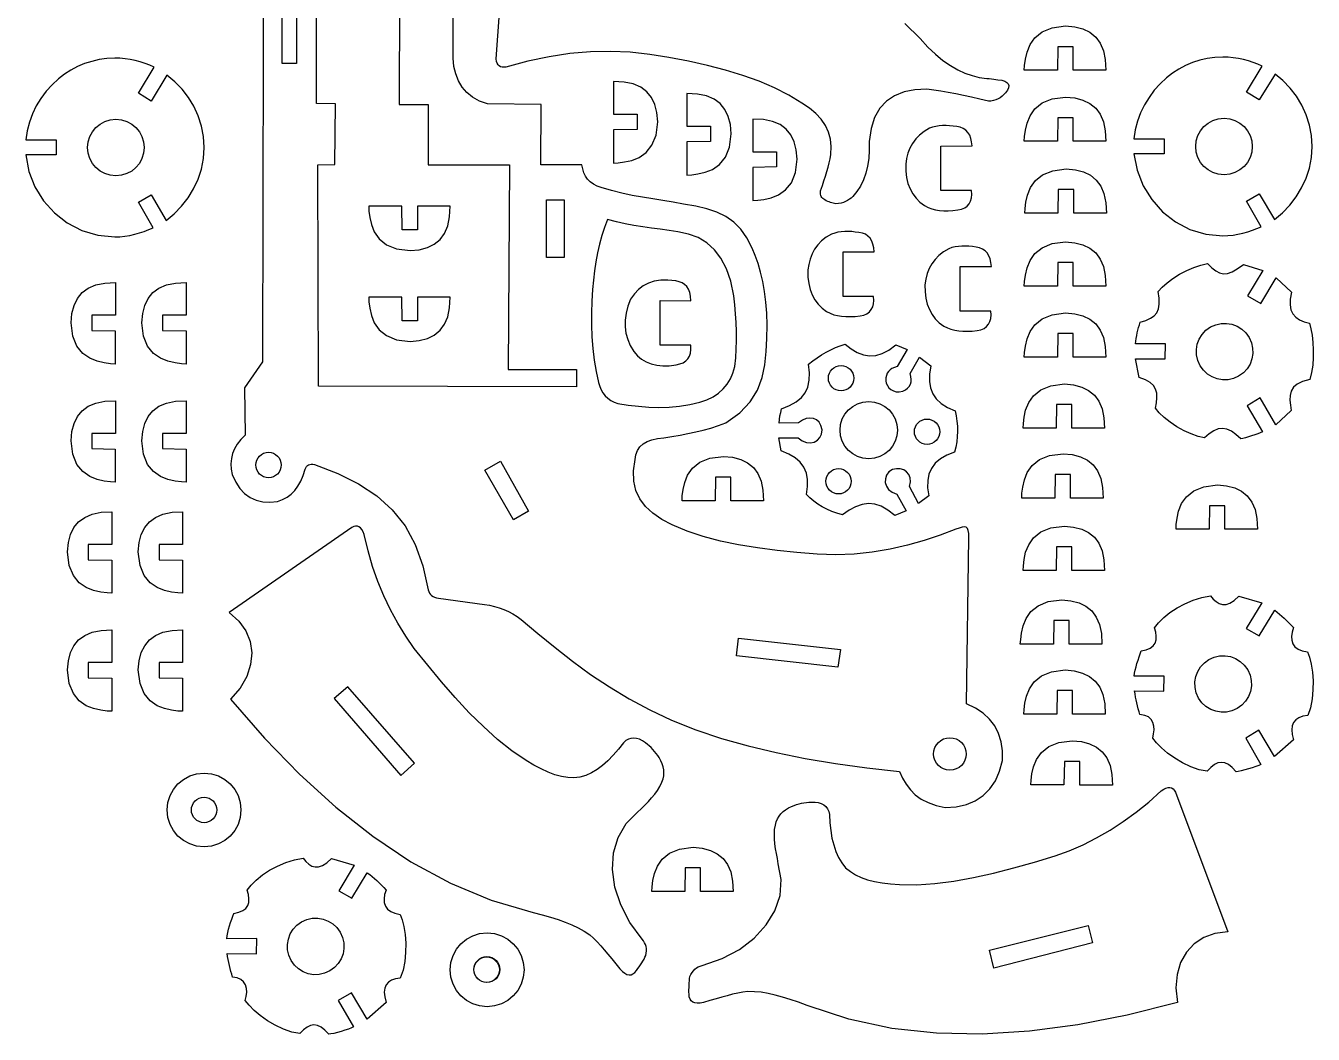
# Model space of a CAD drawing. Extents: x -12 to 150, y -111 to 113.
# Drawn here: x -12.1 to 149.8, y -110.8 to 16 of the extents above; entities that cross this region are included whole.
import ezdxf

# ---------------------------------------------------------------- set-up
doc = ezdxf.new("R2010")
doc.units = 0
doc.header["$MEASUREMENT"] = 0
doc.layers.add('CAMADA_1', color=7, linetype='CONTINUOUS')

msp = doc.modelspace()

# ---------------------------------------------------------------- linework, layer by layer
at = {"layer": 'CAMADA_1', "color": 250}
for points in [[(17.85, 52.97), (17.66, -26.22), (15.4, -29.49), (15.5, -35.44), (14.94, -36.02), (14.5, -36.6), (14.15, -37.18), (13.91, -37.78), (13.77, -38.4), (13.71, -39.05), (13.75, -39.72), (13.88, -40.42), (14.31, -41.36), (14.82, -42.15), (15.43, -42.8), (16.11, -43.3), (16.87, -43.65), (17.71, -43.85), (18.61, -43.9), (19.58, -43.79), (20.2, -43.56), (20.76, -43.26), (21.27, -42.87), (21.73, -42.41), (22.14, -41.86), (22.5, -41.24), (22.8, -40.54), (23.06, -39.75), (23.12, -39.56), (23.21, -39.41), (23.32, -39.29), (23.45, -39.2), (23.61, -39.14), (23.79, -39.11), (23.99, -39.11), (24.22, -39.14), (27.16, -40.27), (29.77, -41.58), (32.04, -43.1), (33.98, -44.85), (35.6, -46.88), (36.88, -49.22), (37.86, -51.89), (38.51, -54.92), (38.58, -55.14), (38.68, -55.34), (38.8, -55.5), (38.95, -55.65), (39.13, -55.76), (39.33, -55.85), (39.55, -55.92), (39.8, -55.96), (45.6, -56.75), (46.23, -56.86), (46.85, -57), (47.45, -57.18), (48.04, -57.39), (48.61, -57.64), (49.16, -57.93), (49.7, -58.26), (50.21, -58.64), (52.32, -60.43), (54.47, -62.19), (56.67, -63.9), (58.95, -65.56), (61.31, -67.14), (63.78, -68.64), (66.38, -70.03), (69.11, -71.31), (72.17, -72.53), (75.39, -73.61), (78.76, -74.56), (82.28, -75.4), (85.95, -76.12), (89.75, -76.75), (93.7, -77.29), (97.79, -77.75), (98.18, -78.59), (98.63, -79.36), (99.16, -80.07), (99.78, -80.7), (100.52, -81.24), (101.38, -81.69), (102.39, -82.04), (103.55, -82.29), (104.94, -82.2), (106.2, -81.92), (107.33, -81.44), (108.32, -80.78), (109.16, -79.94), (109.85, -78.93), (110.38, -77.74), (110.75, -76.4), (110.75, -75.16), (110.58, -74.02), (110.25, -72.98), (109.77, -72.04), (109.12, -71.19), (108.32, -70.44), (107.35, -69.8), (106.23, -69.25), (106.53, -48.38), (106.51, -47.84), (106.44, -47.45), (106.33, -47.19), (106.17, -47.04), (105.94, -47), (105.66, -47.04), (105.3, -47.14), (104.87, -47.29), (102.92, -48.02), (100.89, -48.69), (98.78, -49.29), (96.6, -49.79), (94.37, -50.18), (92.09, -50.43), (89.78, -50.52), (87.45, -50.43), (84.9, -50.21), (82.39, -49.95), (79.94, -49.64), (77.56, -49.26), (75.28, -48.79), (73.11, -48.22), (71.08, -47.54), (69.2, -46.74), (67.9, -46.05), (66.78, -45.28), (65.86, -44.43), (65.15, -43.47), (64.64, -42.42), (64.37, -41.25), (64.33, -39.96), (64.53, -38.54), (64.64, -37.93), (64.85, -37.39), (65.15, -36.94), (65.56, -36.57), (66.06, -36.27), (66.65, -36.04), (67.35, -35.89), (68.14, -35.81), (69.17, -35.64), (70.19, -35.46), (71.18, -35.27), (72.16, -35.06), (73.12, -34.82), (74.08, -34.56), (75.02, -34.25), (75.95, -33.91), (77.71, -32.65), (79.01, -31.27), (79.93, -29.78), (80.52, -28.22), (80.87, -26.6), (81.04, -24.95), (81.12, -23.28), (81.16, -21.62), (81.09, -20.13), (80.97, -18.71), (80.81, -17.38), (80.59, -16.13), (80.33, -14.96), (80.02, -13.87), (79.66, -12.86), (79.25, -11.94), (78.59, -10.64), (77.83, -9.56), (76.95, -8.68), (75.96, -7.97), (74.84, -7.4), (73.58, -6.97), (72.17, -6.63), (70.62, -6.38), (69.33, -6.14), (68.04, -5.92), (66.75, -5.72), (65.45, -5.52), (64.16, -5.29), (62.87, -5.02), (61.58, -4.7), (60.29, -4.32), (59.76, -4.13), (59.3, -3.88), (58.9, -3.59), (58.57, -3.26), (58.3, -2.87), (58.1, -2.44), (57.95, -1.97), (57.86, -1.45), (52.69, -1.45), (52.72, 6.15), (45.98, 6.21), (44.98, 6.58), (44.11, 7.07), (43.39, 7.65), (42.79, 8.34), (42.32, 9.12), (41.98, 9.99), (41.76, 10.94), (41.65, 11.98), (41.67, 29.06)], [(34.93, 32.96), (34.85, 6.15), (38.5, 6.16), (38.51, -1.46), (48.75, -1.43), (48.57, -27.18), (57.17, -27.19), (57.17, -29.36), (24.71, -29.3), (24.65, -1.46), (26.76, -1.42), (26.84, 6.22), (24.47, 6.26), (24.39, 52.97)], [(98.45, 16.32), (100.39, 14.45), (101.36, 13.37), (102.32, 12.46), (103.26, 11.68), (104.19, 11.04), (105.11, 10.52), (106.02, 10.1), (106.92, 9.78), (107.8, 9.55), (108.13, 9.5), (108.45, 9.46), (108.76, 9.43), (109.07, 9.39), (109.37, 9.36), (109.65, 9.33), (109.93, 9.3), (110.18, 9.26), (110.66, 9.19), (111.03, 9.07), (111.3, 8.92), (111.47, 8.74), (111.54, 8.52), (111.51, 8.25), (111.38, 7.96), (111.14, 7.62), (110.93, 7.38), (110.7, 7.17), (110.45, 6.99), (110.19, 6.84), (109.91, 6.72), (109.61, 6.63), (109.3, 6.57), (108.97, 6.54), (107.91, 6.8), (106.87, 7.05), (105.86, 7.28), (104.88, 7.48), (103.93, 7.66), (103, 7.82), (102.11, 7.95), (101.24, 8.06), (99.72, 7.98), (98.36, 7.72), (97.17, 7.25), (96.15, 6.56), (95.32, 5.66), (94.67, 4.51), (94.23, 3.13), (93.98, 1.49), (93.99, 0.39), (93.92, -0.64), (93.78, -1.61), (93.57, -2.51), (93.27, -3.35), (92.9, -4.12), (92.44, -4.82), (91.91, -5.44), (91.71, -5.63), (91.5, -5.79), (91.27, -5.95), (91.02, -6.08), (90.75, -6.19), (90.45, -6.27), (90.13, -6.32), (89.78, -6.35), (89.61, -6.32), (89.44, -6.28), (89.27, -6.24), (89.1, -6.19), (88.93, -6.12), (88.76, -6.05), (88.58, -5.97), (88.41, -5.87), (88.27, -5.78), (88.14, -5.68), (88.04, -5.56), (87.95, -5.43), (87.89, -5.29), (87.86, -5.13), (87.85, -4.94), (87.87, -4.74), (88.09, -4.07), (88.29, -3.45), (88.49, -2.86), (88.67, -2.29), (88.83, -1.75), (88.96, -1.21), (89.07, -0.68), (89.14, -0.14), (89.21, 0.85), (89.12, 1.79), (88.88, 2.68), (88.49, 3.51), (87.95, 4.29), (87.28, 5.01), (86.47, 5.68), (85.53, 6.3), (83.89, 7.32), (82.09, 8.24), (80.15, 9.07), (78.09, 9.8), (75.91, 10.46), (73.63, 11.05), (71.24, 11.58), (68.78, 12.06), (66.38, 12.45), (63.94, 12.71), (61.46, 12.81), (58.93, 12.75), (56.35, 12.54), (53.72, 12.15), (51.03, 11.58), (48.28, 10.84), (48.28, 10.84), (48.28, 10.84), (48.03, 10.82), (47.8, 10.83), (47.61, 10.89), (47.44, 10.99), (47.3, 11.14), (47.19, 11.33), (47.11, 11.57), (47.07, 11.87), (48.32, 29.28)]]:
    msp.add_lwpolyline(points, dxfattribs=at)
for points in [[(20.17, 26.91), (21.97, 26.91), (21.97, 11.28), (20.17, 11.28), (20.17, 26.91), (20.17, 26.91)], [(117.65, 10.45), (113.49, 10.45), (113.53, 11.05), (113.63, 11.84), (113.83, 12.74), (114.21, 13.67), (114.82, 14.54), (115.73, 15.28), (117, 15.8), (118.69, 16.02), (119.85, 15.9), (120.87, 15.64), (121.75, 15.22), (122.47, 14.63), (123.04, 13.86), (123.44, 12.91), (123.68, 11.78), (123.74, 10.45), (119.63, 10.45), (119.63, 13.41), (117.7, 13.41), (117.65, 10.45), (117.65, 10.45)], [(-7.97, 9.37), (-8.79, 8.62), (-9.53, 7.8), (-10.19, 6.91), (-10.77, 5.96), (-11.25, 4.96), (-11.64, 3.91), (-11.92, 2.81), (-12.1, 1.69), (-8.29, 1.69), (-8.29, -0.19), (-12.1, -0.19), (-11.7, -2.27), (-10.94, -4.21), (-9.86, -5.96), (-8.49, -7.49), (-6.87, -8.75), (-5.04, -9.7), (-3.04, -10.3), (-0.9, -10.51), (-0.26, -10.49), (0.37, -10.42), (1, -10.32), (1.61, -10.19), (2.22, -10.02), (2.81, -9.82), (3.38, -9.6), (3.94, -9.36), (2.08, -6.16), (3.67, -5.24), (5.57, -8.44), (6.58, -7.61), (7.5, -6.67), (8.31, -5.62), (9.01, -4.49), (9.57, -3.27), (9.99, -1.99), (10.25, -0.65), (10.34, 0.73), (10.25, 2.1), (10, 3.43), (9.59, 4.7), (9.04, 5.91), (8.36, 7.04), (7.56, 8.07), (6.66, 9.01), (5.66, 9.84), (3.67, 6.58), (2.07, 7.56), (4.05, 10.82), (3.49, 11.07), (2.91, 11.29), (2.3, 11.49), (1.68, 11.66), (1.04, 11.79), (0.4, 11.89), (-0.25, 11.95), (-0.9, 11.97), (-1.89, 11.93), (-2.86, 11.79), (-3.8, 11.57), (-4.71, 11.28), (-5.59, 10.9), (-6.43, 10.46), (-7.22, 9.95), (-7.97, 9.37), (-7.97, 9.37)], [(131.39, 9.5), (130.58, 8.75), (129.84, 7.93), (129.18, 7.04), (128.6, 6.09), (128.12, 5.09), (127.73, 4.04), (127.44, 2.95), (127.27, 1.82), (131.08, 1.82), (131.08, -0.06), (127.27, -0.06), (127.67, -2.14), (128.43, -4.08), (129.51, -5.83), (130.88, -7.36), (132.5, -8.62), (134.33, -9.57), (136.33, -10.17), (138.47, -10.38), (139.1, -10.35), (139.74, -10.29), (140.36, -10.19), (140.98, -10.05), (141.59, -9.89), (142.18, -9.69), (142.75, -9.47), (143.3, -9.23), (141.45, -6.03), (143.03, -5.11), (144.94, -8.31), (145.95, -7.48), (146.87, -6.54), (147.68, -5.49), (148.37, -4.36), (148.94, -3.14), (149.36, -1.86), (149.62, -0.52), (149.71, 0.86), (149.62, 2.24), (149.37, 3.56), (148.96, 4.84), (148.41, 6.04), (147.73, 7.17), (146.93, 8.21), (146.02, 9.14), (145.03, 9.97), (143.04, 6.72), (141.44, 7.7), (143.42, 10.95), (142.86, 11.2), (142.27, 11.42), (141.67, 11.62), (141.04, 11.79), (140.41, 11.92), (139.76, 12.02), (139.12, 12.08), (138.47, 12.1), (137.47, 12.06), (136.51, 11.92), (135.56, 11.71), (134.65, 11.41), (133.78, 11.04), (132.94, 10.59), (132.14, 10.08), (131.39, 9.5), (131.39, 9.5)], [(61.83, 2.94), (61.83, -1.22), (62.42, -1.18), (63.21, -1.09), (64.12, -0.89), (65.05, -0.51), (65.92, 0.1), (66.66, 1.01), (67.18, 2.28), (67.39, 3.98), (67.28, 5.14), (67.02, 6.16), (66.59, 7.03), (66, 7.75), (65.24, 8.32), (64.29, 8.72), (63.16, 8.96), (61.83, 9.02), (61.83, 4.91), (64.79, 4.91), (64.79, 2.99), (61.83, 2.94), (61.83, 2.94)], [(71.06, 1.43), (71.06, -2.73), (71.66, -2.69), (72.45, -2.6), (73.35, -2.39), (74.28, -2.02), (75.16, -1.4), (75.9, -0.49), (76.41, 0.78), (76.63, 2.47), (76.52, 3.63), (76.25, 4.65), (75.83, 5.52), (75.24, 6.25), (74.48, 6.81), (73.53, 7.22), (72.39, 7.45), (71.06, 7.52), (71.06, 3.41), (74.03, 3.41), (74.03, 1.48), (71.06, 1.43), (71.06, 1.43)], [(117.65, 1.51), (113.49, 1.51), (113.53, 2.1), (113.63, 2.9), (113.83, 3.8), (114.21, 4.73), (114.82, 5.6), (115.73, 6.34), (117, 6.86), (118.69, 7.07), (119.85, 6.96), (120.87, 6.7), (121.75, 6.27), (122.47, 5.68), (123.04, 4.92), (123.44, 3.97), (123.68, 2.84), (123.74, 1.51), (119.63, 1.51), (119.63, 4.47), (117.7, 4.47), (117.65, 1.51), (117.65, 1.51)], [(-0.76, 4.28), (-0.04, 4.21), (0.63, 4), (1.23, 3.67), (1.76, 3.24), (2.19, 2.71), (2.52, 2.1), (2.73, 1.43), (2.8, 0.72), (2.73, 0), (2.52, -0.67), (2.19, -1.27), (1.76, -1.8), (1.23, -2.23), (0.63, -2.56), (-0.04, -2.77), (-0.76, -2.84), (-1.48, -2.77), (-2.15, -2.56), (-2.75, -2.23), (-3.28, -1.8), (-3.71, -1.27), (-4.04, -0.67), (-4.25, 0), (-4.32, 0.72), (-4.25, 1.43), (-4.04, 2.1), (-3.71, 2.71), (-3.28, 3.24), (-2.75, 3.67), (-2.15, 4), (-1.48, 4.21), (-0.76, 4.28), (-0.76, 4.28)], [(79.36, -1.78), (79.36, -5.94), (79.96, -5.89), (80.75, -5.8), (81.65, -5.6), (82.58, -5.22), (83.45, -4.61), (84.19, -3.7), (84.71, -2.43), (84.92, -0.73), (84.81, 0.42), (84.55, 1.44), (84.13, 2.32), (83.53, 3.04), (82.77, 3.61), (81.82, 4.01), (80.69, 4.25), (79.36, 4.31), (79.36, 0.2), (82.32, 0.2), (82.32, -1.72), (79.36, -1.78), (79.36, -1.78)], [(106.84, -4.7), (103, -4.7), (103, 0.91), (106.92, 0.92), (106.87, 1.43), (106.77, 1.88), (106.62, 2.28), (106.4, 2.63), (106.14, 2.91), (105.81, 3.13), (105.44, 3.28), (105.01, 3.37), (104.55, 3.42), (104.09, 3.47), (103.65, 3.49), (103.22, 3.49), (102.79, 3.45), (102.37, 3.39), (101.96, 3.29), (101.56, 3.15), (100.89, 2.75), (100.31, 2.3), (99.83, 1.8), (99.43, 1.25), (99.11, 0.66), (98.86, 0.02), (98.69, -0.65), (98.57, -1.36), (98.59, -2.25), (98.69, -3.06), (98.86, -3.81), (99.12, -4.49), (99.46, -5.11), (99.87, -5.66), (100.37, -6.14), (100.95, -6.57), (101.38, -6.8), (101.84, -6.98), (102.31, -7.1), (102.82, -7.18), (103.35, -7.22), (103.92, -7.22), (104.52, -7.19), (105.15, -7.13), (105.61, -7.03), (106, -6.87), (106.31, -6.64), (106.56, -6.35), (106.73, -6.01), (106.84, -5.62), (106.88, -5.18), (106.84, -4.7), (106.84, -4.7)], [(138.61, 4.41), (139.32, 4.34), (139.99, 4.13), (140.6, 3.8), (141.13, 3.37), (141.56, 2.84), (141.89, 2.23), (142.1, 1.57), (142.17, 0.85), (142.1, 0.13), (141.89, -0.54), (141.56, -1.14), (141.13, -1.67), (140.6, -2.1), (139.99, -2.43), (139.32, -2.64), (138.61, -2.71), (137.89, -2.64), (137.22, -2.43), (136.62, -2.1), (136.09, -1.67), (135.65, -1.14), (135.33, -0.54), (135.12, 0.13), (135.05, 0.85), (135.12, 1.57), (135.33, 2.23), (135.65, 2.84), (136.09, 3.37), (136.62, 3.8), (137.22, 4.13), (137.89, 4.34), (138.61, 4.41), (138.61, 4.41)], [(117.72, -7.54), (113.56, -7.54), (113.6, -6.94), (113.69, -6.15), (113.9, -5.25), (114.27, -4.32), (114.89, -3.44), (115.8, -2.71), (117.07, -2.19), (118.76, -1.97), (119.92, -2.08), (120.94, -2.35), (121.81, -2.77), (122.54, -3.36), (123.1, -4.13), (123.51, -5.07), (123.74, -6.21), (123.81, -7.54), (119.7, -7.54), (119.7, -4.57), (117.77, -4.57), (117.72, -7.54), (117.72, -7.54)], [(53.4, -5.85), (55.6, -5.85), (55.6, -13.11), (53.4, -13.11), (53.4, -5.85), (53.4, -5.85)], [(35.19, -6.67), (31.03, -6.67), (31.07, -7.27), (31.16, -8.06), (31.37, -8.96), (31.74, -9.89), (32.36, -10.77), (33.27, -11.5), (34.54, -12.02), (36.23, -12.24), (37.39, -12.13), (38.41, -11.86), (39.28, -11.44), (40.01, -10.85), (40.57, -10.08), (40.98, -9.14), (41.21, -8), (41.28, -6.67), (37.17, -6.67), (37.17, -9.64), (35.24, -9.64), (35.19, -6.67), (35.19, -6.67)], [(59.95, -28.84), (60.09, -29.32), (60.27, -29.76), (60.5, -30.15), (60.78, -30.51), (61.1, -30.81), (61.48, -31.08), (61.91, -31.3), (62.38, -31.48), (63.67, -31.68), (64.96, -31.83), (66.25, -31.93), (67.54, -31.96), (68.83, -31.92), (70.12, -31.8), (71.41, -31.6), (72.7, -31.31), (73.57, -31), (74.34, -30.62), (75.03, -30.16), (75.62, -29.64), (76.12, -29.04), (76.53, -28.38), (76.85, -27.65), (77.08, -26.84), (77.2, -25.75), (77.27, -24.64), (77.31, -23.53), (77.3, -22.42), (77.26, -21.3), (77.18, -20.18), (77.08, -19.05), (76.95, -17.91), (76.56, -16.1), (76.03, -14.53), (75.34, -13.21), (74.52, -12.13), (73.56, -11.26), (72.47, -10.61), (71.25, -10.16), (69.92, -9.89), (68.82, -9.71), (67.71, -9.55), (66.61, -9.4), (65.5, -9.24), (64.4, -9.07), (63.29, -8.87), (62.19, -8.63), (61.08, -8.33), (60.68, -9.32), (60.34, -10.36), (60.05, -11.42), (59.81, -12.52), (59.6, -13.65), (59.44, -14.8), (59.3, -15.96), (59.19, -17.14), (59.09, -18.62), (59.04, -20.1), (59.04, -21.59), (59.1, -23.08), (59.21, -24.55), (59.39, -26.01), (59.64, -27.44), (59.95, -28.84), (59.95, -28.84)], [(94.52, -18.02), (90.69, -18.02), (90.69, -12.41), (94.6, -12.4), (94.56, -11.89), (94.46, -11.44), (94.3, -11.04), (94.09, -10.69), (93.82, -10.41), (93.5, -10.19), (93.12, -10.04), (92.69, -9.96), (92.23, -9.9), (91.78, -9.85), (91.33, -9.83), (90.9, -9.84), (90.47, -9.87), (90.05, -9.93), (89.64, -10.03), (89.24, -10.17), (88.57, -10.57), (87.99, -11.02), (87.51, -11.53), (87.11, -12.07), (86.79, -12.66), (86.55, -13.3), (86.37, -13.97), (86.26, -14.68), (86.28, -15.57), (86.37, -16.39), (86.55, -17.13), (86.8, -17.82), (87.14, -18.43), (87.56, -18.98), (88.05, -19.47), (88.63, -19.89), (89.06, -20.12), (89.52, -20.3), (90, -20.42), (90.5, -20.5), (91.04, -20.54), (91.6, -20.54), (92.2, -20.51), (92.84, -20.46), (93.29, -20.35), (93.68, -20.19), (94, -19.96), (94.24, -19.67), (94.42, -19.33), (94.52, -18.94), (94.56, -18.5), (94.52, -18.02), (94.52, -18.02)], [(117.65, -16.71), (113.49, -16.71), (113.53, -16.11), (113.63, -15.32), (113.83, -14.42), (114.21, -13.49), (114.82, -12.61), (115.73, -11.88), (117, -11.36), (118.69, -11.14), (119.85, -11.25), (120.87, -11.52), (121.75, -11.94), (122.47, -12.53), (123.04, -13.3), (123.44, -14.24), (123.68, -15.38), (123.74, -16.71), (119.63, -16.71), (119.63, -13.74), (117.7, -13.74), (117.65, -16.71), (117.65, -16.71)], [(109.27, -19.86), (105.43, -19.86), (105.43, -14.26), (109.35, -14.25), (109.3, -13.74), (109.2, -13.28), (109.05, -12.88), (108.83, -12.54), (108.57, -12.26), (108.24, -12.04), (107.87, -11.88), (107.44, -11.8), (106.98, -11.74), (106.52, -11.7), (106.08, -11.68), (105.65, -11.68), (105.22, -11.71), (104.8, -11.77), (104.39, -11.87), (103.99, -12.01), (103.32, -12.41), (102.74, -12.87), (102.26, -13.37), (101.86, -13.92), (101.54, -14.51), (101.29, -15.14), (101.12, -15.82), (101, -16.53), (101.02, -17.41), (101.12, -18.23), (101.29, -18.98), (101.55, -19.66), (101.89, -20.27), (102.3, -20.82), (102.8, -21.31), (103.38, -21.73), (103.81, -21.96), (104.27, -22.14), (104.74, -22.27), (105.25, -22.35), (105.78, -22.39), (106.35, -22.39), (106.95, -22.36), (107.58, -22.3), (108.04, -22.2), (108.43, -22.03), (108.74, -21.8), (108.99, -21.51), (109.16, -21.17), (109.27, -20.78), (109.31, -20.34), (109.27, -19.86), (109.27, -19.86)], [(143.16, -30.77), (141.52, -31.76), (143.43, -35.05), (143.17, -35.16), (142.85, -35.28), (142.47, -35.42), (142.07, -35.55), (141.67, -35.67), (141.29, -35.78), (140.97, -35.87), (140.71, -35.94), (140.1, -35.37), (139.53, -34.96), (138.97, -34.71), (138.43, -34.62), (137.88, -34.68), (137.32, -34.9), (136.75, -35.28), (136.14, -35.81), (135.34, -35.62), (134.48, -35.31), (133.58, -34.9), (132.68, -34.4), (131.84, -33.84), (131.08, -33.25), (130.45, -32.66), (129.99, -32.08), (130.11, -31.38), (130.17, -30.75), (130.14, -30.18), (130, -29.67), (129.74, -29.22), (129.32, -28.83), (128.73, -28.49), (127.95, -28.19), (127.48, -25.85), (131.21, -25.86), (131.25, -23.97), (127.48, -23.98), (127.52, -23.62), (127.57, -23.28), (127.63, -22.93), (127.7, -22.59), (127.78, -22.26), (127.87, -21.92), (127.97, -21.59), (128.08, -21.26), (128.78, -21.03), (129.35, -20.76), (129.81, -20.44), (130.14, -20.05), (130.36, -19.57), (130.46, -18.97), (130.45, -18.24), (130.33, -17.37), (130.81, -16.83), (131.44, -16.28), (132.19, -15.74), (133.03, -15.22), (133.92, -14.76), (134.82, -14.36), (135.7, -14.07), (136.53, -13.88), (137.07, -14.39), (137.57, -14.78), (138.05, -15.03), (138.54, -15.15), (139.06, -15.11), (139.63, -14.91), (140.28, -14.53), (141.04, -13.97), (143.47, -14.74), (141.56, -17.95), (143.22, -18.89), (145.16, -15.67), (147.09, -17.47), (146.93, -18.33), (146.91, -19.07), (147.03, -19.69), (147.28, -20.21), (147.65, -20.63), (148.12, -20.96), (148.69, -21.21), (149.35, -21.38), (149.53, -22.08), (149.68, -22.89), (149.78, -23.79), (149.83, -24.73), (149.83, -25.7), (149.76, -26.66), (149.62, -27.59), (149.4, -28.44), (148.49, -28.7), (147.82, -29.03), (147.36, -29.44), (147.07, -29.91), (146.92, -30.45), (146.9, -31.04), (146.96, -31.68), (147.07, -32.36), (145.11, -34.15), (143.16, -30.77), (143.16, -30.77)], [(71.56, -24.13), (67.68, -24.13), (67.71, -18.52), (71.53, -18.56), (71.51, -17.99), (71.42, -17.5), (71.26, -17.09), (71.04, -16.76), (70.77, -16.49), (70.44, -16.29), (70.07, -16.15), (69.66, -16.05), (68.67, -15.95), (67.76, -15.97), (66.95, -16.09), (66.22, -16.32), (65.56, -16.67), (64.97, -17.12), (64.45, -17.68), (63.98, -18.35), (63.63, -19.25), (63.4, -20.13), (63.28, -20.98), (63.28, -21.82), (63.39, -22.63), (63.61, -23.42), (63.94, -24.19), (64.37, -24.94), (64.84, -25.46), (65.36, -25.9), (65.93, -26.24), (66.57, -26.5), (67.26, -26.67), (68.01, -26.75), (68.83, -26.73), (69.71, -26.62), (70.17, -26.5), (70.57, -26.34), (70.9, -26.12), (71.17, -25.85), (71.37, -25.52), (71.5, -25.13), (71.56, -24.67), (71.56, -24.13), (71.56, -24.13)], [(-0.84, -22.35), (-0.84, -26.51), (-1.43, -26.47), (-2.22, -26.37), (-3.12, -26.17), (-4.05, -25.79), (-4.93, -25.18), (-5.67, -24.27), (-6.18, -23), (-6.4, -21.31), (-6.29, -20.15), (-6.03, -19.13), (-5.6, -18.25), (-5.01, -17.53), (-4.25, -16.96), (-3.3, -16.56), (-2.16, -16.32), (-0.83, -16.26), (-0.83, -20.37), (-3.8, -20.37), (-3.8, -22.3), (-0.84, -22.35), (-0.84, -22.35)], [(8.06, -22.35), (8.06, -26.51), (7.47, -26.47), (6.68, -26.37), (5.77, -26.17), (4.84, -25.79), (3.97, -25.18), (3.23, -24.27), (2.71, -23), (2.5, -21.31), (2.61, -20.15), (2.87, -19.13), (3.3, -18.25), (3.89, -17.53), (4.65, -16.96), (5.6, -16.56), (6.73, -16.32), (8.06, -16.26), (8.06, -20.37), (5.1, -20.37), (5.1, -22.3), (8.06, -22.35), (8.06, -22.35)], [(35.19, -18.1), (31.03, -18.1), (31.07, -18.69), (31.16, -19.49), (31.37, -20.39), (31.74, -21.32), (32.36, -22.19), (33.27, -22.93), (34.54, -23.45), (36.23, -23.66), (37.39, -23.55), (38.41, -23.29), (39.28, -22.86), (40.01, -22.27), (40.57, -21.51), (40.98, -20.56), (41.21, -19.43), (41.28, -18.1), (37.17, -18.1), (37.17, -21.06), (35.24, -21.06), (35.19, -18.1), (35.19, -18.1)], [(117.65, -25.65), (113.49, -25.65), (113.53, -25.05), (113.63, -24.26), (113.83, -23.36), (114.21, -22.43), (114.82, -21.56), (115.73, -20.82), (117, -20.3), (118.69, -20.08), (119.85, -20.19), (120.87, -20.46), (121.75, -20.88), (122.47, -21.47), (123.04, -22.24), (123.44, -23.18), (123.68, -24.32), (123.74, -25.65), (119.63, -25.65), (119.63, -22.68), (117.7, -22.68), (117.65, -25.65), (117.65, -25.65)], [(135.59, -26.72), (135.3, -26.06), (135.14, -25.37), (135.13, -24.69), (135.24, -24.01), (135.48, -23.37), (135.84, -22.79), (136.32, -22.27), (136.9, -21.85), (137.56, -21.56), (138.25, -21.41), (138.93, -21.39), (139.61, -21.5), (140.25, -21.74), (140.83, -22.11), (141.35, -22.58), (141.77, -23.17), (142.06, -23.83), (142.21, -24.51), (142.23, -25.2), (142.12, -25.87), (141.88, -26.51), (141.51, -27.1), (141.04, -27.61), (140.45, -28.03), (139.79, -28.32), (139.11, -28.48), (138.42, -28.49), (137.75, -28.38), (137.11, -28.14), (136.52, -27.78), (136.01, -27.3), (135.59, -26.72), (135.59, -26.72)], [(85.11, -33.91), (82.64, -33.94), (82.69, -33.49), (82.76, -33.04), (82.85, -32.59), (82.96, -32.14), (83.97, -31.74), (84.8, -31.28), (85.45, -30.74), (85.93, -30.12), (86.25, -29.4), (86.42, -28.56), (86.46, -27.61), (86.36, -26.52), (86.9, -26.1), (87.44, -25.71), (88, -25.35), (88.56, -25.02), (89.14, -24.72), (89.73, -24.45), (90.33, -24.22), (90.94, -24.02), (91.71, -24.6), (92.48, -25.05), (93.25, -25.34), (94.02, -25.47), (94.82, -25.42), (95.63, -25.19), (96.46, -24.75), (97.33, -24.1), (98.77, -24.69), (97.49, -26.84), (97.15, -26.94), (96.85, -27.07), (96.61, -27.23), (96.41, -27.43), (96.26, -27.67), (96.15, -27.94), (96.09, -28.25), (96.06, -28.61), (96.13, -28.93), (96.27, -29.23), (96.46, -29.5), (96.71, -29.72), (97.02, -29.89), (97.37, -29.99), (97.76, -30.01), (98.2, -29.94), (98.55, -29.76), (98.82, -29.56), (99.03, -29.32), (99.17, -29.06), (99.25, -28.77), (99.27, -28.44), (99.23, -28.09), (99.14, -27.7), (100.29, -25.63), (101.74, -26.74), (101.58, -27.77), (101.56, -28.69), (101.69, -29.52), (101.97, -30.25), (102.42, -30.9), (103.04, -31.48), (103.83, -31.98), (104.81, -32.41), (104.93, -33.04), (105.02, -33.68), (105.07, -34.32), (105.08, -34.98), (105.06, -35.63), (104.99, -36.29), (104.88, -36.95), (104.73, -37.59), (103.75, -37.99), (102.94, -38.45), (102.29, -39), (101.82, -39.64), (101.5, -40.36), (101.34, -41.17), (101.33, -42.09), (101.47, -43.1), (100.19, -44.06), (99.07, -41.92), (99.19, -41.33), (99.15, -40.82), (98.98, -40.4), (98.69, -40.06), (98.32, -39.82), (97.89, -39.69), (97.4, -39.68), (96.9, -39.79), (96.47, -40.09), (96.17, -40.49), (96.02, -40.94), (96, -41.41), (96.14, -41.88), (96.43, -42.29), (96.87, -42.64), (97.47, -42.87), (98.64, -44.97), (97.19, -45.56), (96.33, -44.88), (95.5, -44.41), (94.68, -44.15), (93.88, -44.07), (93.08, -44.18), (92.28, -44.46), (91.46, -44.9), (90.62, -45.5), (89.93, -45.29), (89.28, -45.05), (88.66, -44.77), (88.08, -44.46), (87.54, -44.12), (87.02, -43.75), (86.53, -43.36), (86.08, -42.94), (86.23, -41.93), (86.23, -41.03), (86.09, -40.22), (85.78, -39.5), (85.32, -38.86), (84.69, -38.31), (83.89, -37.84), (82.92, -37.43), (82.63, -35.78), (85.04, -35.78), (85.57, -36.17), (86.09, -36.38), (86.6, -36.43), (87.07, -36.33), (87.47, -36.1), (87.79, -35.76), (88, -35.32), (88.07, -34.8), (87.92, -34.26), (87.68, -33.84), (87.35, -33.53), (86.96, -33.35), (86.52, -33.3), (86.06, -33.37), (85.58, -33.57), (85.11, -33.91), (85.11, -33.91)], [(90.44, -26.69), (90.77, -26.73), (91.06, -26.82), (91.33, -26.97), (91.57, -27.16), (91.76, -27.4), (91.91, -27.67), (92, -27.97), (92.04, -28.29), (92, -28.61), (91.91, -28.91), (91.76, -29.18), (91.57, -29.41), (91.33, -29.61), (91.06, -29.75), (90.77, -29.85), (90.44, -29.88), (90.12, -29.85), (89.82, -29.75), (89.55, -29.61), (89.32, -29.41), (89.12, -29.18), (88.98, -28.91), (88.88, -28.61), (88.85, -28.29), (88.88, -27.97), (88.98, -27.67), (89.12, -27.4), (89.32, -27.16), (89.55, -26.97), (89.82, -26.82), (90.12, -26.73), (90.44, -26.69), (90.44, -26.69)], [(117.49, -34.59), (113.33, -34.59), (113.37, -33.99), (113.46, -33.2), (113.66, -32.3), (114.04, -31.37), (114.65, -30.5), (115.56, -29.76), (116.83, -29.24), (118.53, -29.02), (119.69, -29.14), (120.71, -29.4), (121.58, -29.82), (122.3, -30.41), (122.87, -31.18), (123.27, -32.13), (123.51, -33.26), (123.57, -34.59), (119.46, -34.59), (119.46, -31.62), (117.54, -31.62), (117.49, -34.59), (117.49, -34.59)], [(-0.84, -37.2), (-0.84, -41.36), (-1.43, -41.32), (-2.22, -41.23), (-3.12, -41.03), (-4.05, -40.65), (-4.93, -40.04), (-5.67, -39.13), (-6.18, -37.86), (-6.4, -36.16), (-6.29, -35), (-6.03, -33.98), (-5.6, -33.11), (-5.01, -32.39), (-4.25, -31.82), (-3.3, -31.42), (-2.16, -31.18), (-0.83, -31.12), (-0.83, -35.23), (-3.8, -35.23), (-3.8, -37.15), (-0.84, -37.2), (-0.84, -37.2)], [(8.06, -37.2), (8.06, -41.36), (7.47, -41.32), (6.68, -41.23), (5.77, -41.03), (4.84, -40.65), (3.97, -40.04), (3.23, -39.13), (2.71, -37.86), (2.5, -36.16), (2.61, -35), (2.87, -33.98), (3.3, -33.11), (3.89, -32.39), (4.65, -31.82), (5.6, -31.42), (6.73, -31.18), (8.06, -31.12), (8.06, -35.23), (5.1, -35.23), (5.1, -37.15), (8.06, -37.2), (8.06, -37.2)], [(93.93, -31.22), (94.65, -31.29), (95.33, -31.5), (95.94, -31.84), (96.48, -32.28), (96.92, -32.81), (97.25, -33.42), (97.46, -34.1), (97.53, -34.83), (97.46, -35.55), (97.25, -36.23), (96.92, -36.84), (96.48, -37.38), (95.94, -37.82), (95.33, -38.15), (94.65, -38.36), (93.93, -38.43), (93.2, -38.36), (92.52, -38.15), (91.91, -37.82), (91.38, -37.38), (90.93, -36.84), (90.6, -36.23), (90.39, -35.55), (90.32, -34.83), (90.39, -34.1), (90.6, -33.42), (90.93, -32.81), (91.38, -32.28), (91.91, -31.84), (92.52, -31.5), (93.2, -31.29), (93.93, -31.22), (93.93, -31.22)], [(101.26, -33.43), (101.58, -33.46), (101.88, -33.56), (102.15, -33.7), (102.39, -33.9), (102.58, -34.13), (102.73, -34.4), (102.82, -34.7), (102.85, -35.02), (102.82, -35.34), (102.73, -35.64), (102.58, -35.91), (102.39, -36.15), (102.15, -36.34), (101.88, -36.49), (101.58, -36.58), (101.26, -36.62), (100.94, -36.58), (100.64, -36.49), (100.37, -36.34), (100.14, -36.15), (99.94, -35.91), (99.79, -35.64), (99.7, -35.34), (99.67, -35.02), (99.7, -34.7), (99.79, -34.4), (99.94, -34.13), (100.14, -33.9), (100.37, -33.7), (100.64, -33.56), (100.94, -33.46), (101.26, -33.43), (101.26, -33.43)], [(18.44, -37.61), (18.76, -37.65), (19.06, -37.74), (19.33, -37.89), (19.57, -38.08), (19.76, -38.32), (19.91, -38.59), (20, -38.89), (20.03, -39.21), (20, -39.54), (19.91, -39.84), (19.76, -40.11), (19.57, -40.35), (19.33, -40.54), (19.06, -40.69), (18.76, -40.78), (18.44, -40.82), (18.12, -40.78), (17.82, -40.69), (17.55, -40.54), (17.32, -40.35), (17.12, -40.11), (16.97, -39.84), (16.88, -39.54), (16.85, -39.21), (16.88, -38.89), (16.97, -38.59), (17.12, -38.32), (17.32, -38.08), (17.55, -37.89), (17.82, -37.74), (18.12, -37.65), (18.44, -37.61), (18.44, -37.61)], [(45.63, -39.88), (47.59, -38.72), (51.12, -45), (49.25, -46.12), (45.63, -39.88), (45.63, -39.88)], [(74.6, -43.7), (70.44, -43.7), (70.48, -43.1), (70.57, -42.31), (70.78, -41.41), (71.15, -40.48), (71.77, -39.6), (72.68, -38.87), (73.95, -38.35), (75.64, -38.13), (76.8, -38.24), (77.82, -38.51), (78.69, -38.93), (79.42, -39.52), (79.98, -40.29), (80.39, -41.23), (80.62, -42.37), (80.69, -43.7), (76.58, -43.7), (76.58, -40.73), (74.65, -40.73), (74.6, -43.7), (74.6, -43.7)], [(117.32, -43.37), (113.16, -43.37), (113.2, -42.77), (113.29, -41.98), (113.5, -41.08), (113.87, -40.15), (114.49, -39.27), (115.4, -38.54), (116.67, -38.02), (118.36, -37.8), (119.52, -37.91), (120.54, -38.18), (121.42, -38.6), (122.14, -39.19), (122.7, -39.96), (123.11, -40.9), (123.34, -42.04), (123.41, -43.37), (119.3, -43.37), (119.3, -40.4), (117.37, -40.4), (117.32, -43.37), (117.32, -43.37)], [(90.13, -39.67), (90.45, -39.7), (90.75, -39.79), (91.02, -39.94), (91.25, -40.14), (91.45, -40.37), (91.6, -40.64), (91.69, -40.94), (91.72, -41.26), (91.69, -41.58), (91.6, -41.88), (91.45, -42.15), (91.25, -42.39), (91.02, -42.58), (90.75, -42.73), (90.45, -42.82), (90.13, -42.85), (89.81, -42.82), (89.51, -42.73), (89.24, -42.58), (89, -42.39), (88.81, -42.15), (88.66, -41.88), (88.57, -41.58), (88.54, -41.26), (88.57, -40.94), (88.66, -40.64), (88.81, -40.37), (89, -40.14), (89.24, -39.94), (89.51, -39.79), (89.81, -39.7), (90.13, -39.67), (90.13, -39.67)], [(136.73, -47.29), (132.57, -47.29), (132.61, -46.69), (132.7, -45.9), (132.9, -45), (133.28, -44.07), (133.89, -43.2), (134.8, -42.46), (136.08, -41.94), (137.77, -41.72), (138.93, -41.84), (139.95, -42.1), (140.82, -42.52), (141.54, -43.11), (142.11, -43.88), (142.52, -44.83), (142.75, -45.96), (142.81, -47.29), (138.7, -47.29), (138.7, -44.33), (136.78, -44.33), (136.73, -47.29), (136.73, -47.29)], [(-1.27, -51.18), (-1.27, -55.35), (-1.87, -55.3), (-2.66, -55.21), (-3.56, -55.01), (-4.49, -54.63), (-5.37, -54.02), (-6.1, -53.11), (-6.62, -51.84), (-6.84, -50.14), (-6.73, -48.98), (-6.46, -47.96), (-6.04, -47.09), (-5.45, -46.37), (-4.68, -45.8), (-3.74, -45.4), (-2.6, -45.16), (-1.27, -45.1), (-1.27, -49.21), (-4.24, -49.21), (-4.24, -51.13), (-1.27, -51.18), (-1.27, -51.18)], [(7.63, -51.18), (7.63, -55.35), (7.03, -55.3), (6.24, -55.21), (5.34, -55.01), (4.41, -54.63), (3.53, -54.02), (2.79, -53.11), (2.28, -51.84), (2.06, -50.14), (2.17, -48.98), (2.43, -47.96), (2.86, -47.09), (3.45, -46.37), (4.21, -45.8), (5.16, -45.4), (6.3, -45.16), (7.63, -45.1), (7.63, -49.21), (4.66, -49.21), (4.66, -51.13), (7.63, -51.18), (7.63, -51.18)], [(65.42, -98.86), (63.87, -96.76), (62.73, -94.55), (62.01, -92.32), (61.71, -90.11), (61.84, -88), (62.4, -86.06), (63.4, -84.33), (64.85, -82.9), (65.31, -82.45), (65.77, -82), (66.21, -81.55), (66.62, -81.09), (67.01, -80.62), (67.36, -80.14), (67.67, -79.64), (67.92, -79.12), (68.05, -78.71), (68.14, -78.32), (68.17, -77.93), (68.15, -77.56), (68.08, -77.18), (67.96, -76.81), (67.79, -76.42), (67.57, -76.03), (67.39, -75.76), (67.19, -75.49), (66.99, -75.24), (66.77, -75), (66.55, -74.77), (66.32, -74.56), (66.08, -74.36), (65.83, -74.17), (65.45, -73.91), (65.08, -73.72), (64.72, -73.61), (64.36, -73.56), (64.02, -73.6), (63.7, -73.7), (63.38, -73.89), (63.09, -74.15), (62.45, -74.98), (61.8, -75.73), (61.13, -76.41), (60.46, -77), (59.77, -77.51), (59.07, -77.93), (58.34, -78.26), (57.59, -78.5), (56.83, -78.56), (56.06, -78.53), (55.27, -78.4), (54.45, -78.17), (53.61, -77.85), (52.72, -77.45), (51.8, -76.96), (50.82, -76.38), (49.03, -75.16), (47.24, -73.74), (45.46, -72.13), (43.69, -70.37), (41.93, -68.48), (40.19, -66.48), (38.47, -64.41), (36.77, -62.29), (35.69, -60.74), (34.7, -59.12), (33.78, -57.43), (32.95, -55.68), (32.2, -53.86), (31.53, -51.96), (30.95, -49.99), (30.45, -47.96), (30.32, -47.61), (30.17, -47.33), (30, -47.12), (29.81, -46.98), (29.61, -46.9), (29.39, -46.89), (29.16, -46.94), (28.91, -47.06), (13.5, -57.77), (14.71, -58.84), (15.58, -60.07), (16.12, -61.41), (16.32, -62.84), (16.18, -64.32), (15.69, -65.81), (14.85, -67.27), (13.65, -68.67), (17.94, -73.58), (22.35, -78.12), (26.88, -82.24), (31.54, -85.92), (36.35, -89.12), (41.31, -91.81), (46.43, -93.95), (51.72, -95.5), (52.85, -95.8), (53.89, -96.09), (54.86, -96.39), (55.76, -96.71), (56.6, -97.05), (57.39, -97.42), (58.13, -97.84), (58.84, -98.3), (59.31, -98.73), (59.77, -99.2), (60.22, -99.69), (60.67, -100.21), (61.12, -100.76), (61.6, -101.35), (62.1, -101.96), (62.63, -102.61), (62.94, -102.92), (63.23, -103.15), (63.51, -103.29), (63.78, -103.35), (64.03, -103.33), (64.27, -103.23), (64.51, -103.05), (64.73, -102.81), (64.9, -102.57), (65.06, -102.34), (65.22, -102.1), (65.38, -101.85), (65.52, -101.61), (65.66, -101.37), (65.78, -101.14), (65.89, -100.91), (65.94, -100.61), (65.97, -100.33), (65.96, -100.05), (65.92, -99.79), (65.84, -99.55), (65.74, -99.31), (65.6, -99.08), (65.42, -98.86), (65.42, -98.86)], [(117.49, -52.47), (113.33, -52.47), (113.37, -51.88), (113.46, -51.09), (113.66, -50.19), (114.04, -49.26), (114.65, -48.38), (115.56, -47.64), (116.83, -47.12), (118.53, -46.91), (119.69, -47.02), (120.71, -47.28), (121.58, -47.71), (122.3, -48.3), (122.87, -49.06), (123.27, -50.01), (123.51, -51.14), (123.57, -52.48), (119.46, -52.48), (119.46, -49.51), (117.54, -49.51), (117.49, -52.47), (117.49, -52.47)], [(117.16, -61.75), (112.99, -61.75), (113.04, -61.15), (113.13, -60.36), (113.33, -59.46), (113.71, -58.53), (114.32, -57.65), (115.23, -56.92), (116.5, -56.4), (118.2, -56.18), (119.36, -56.29), (120.38, -56.56), (121.25, -56.98), (121.97, -57.57), (122.54, -58.34), (122.94, -59.28), (123.18, -60.42), (123.24, -61.75), (119.13, -61.75), (119.13, -58.78), (117.21, -58.78), (117.16, -61.75), (117.16, -61.75)], [(142.98, -72.59), (141.34, -73.58), (143.25, -76.87), (142.98, -77.01), (142.6, -77.15), (142.16, -77.3), (141.69, -77.45), (141.22, -77.58), (140.77, -77.7), (140.4, -77.77), (140.13, -77.81), (139.64, -77.28), (139.17, -76.91), (138.72, -76.69), (138.28, -76.62), (137.84, -76.7), (137.4, -76.91), (136.96, -77.26), (136.51, -77.74), (135.47, -77.54), (134.42, -77.17), (133.39, -76.68), (132.42, -76.1), (131.52, -75.46), (130.74, -74.8), (130.1, -74.15), (129.64, -73.56), (129.76, -73.04), (129.81, -72.53), (129.78, -72.05), (129.66, -71.6), (129.43, -71.22), (129.09, -70.91), (128.63, -70.71), (128.03, -70.62), (127.92, -70.27), (127.82, -69.9), (127.73, -69.53), (127.64, -69.15), (127.56, -68.77), (127.49, -68.4), (127.42, -68.02), (127.36, -67.64), (131.03, -67.68), (131.07, -65.78), (127.3, -65.79), (127.36, -65.42), (127.44, -65.02), (127.54, -64.6), (127.66, -64.17), (127.8, -63.75), (127.93, -63.34), (128.06, -62.95), (128.18, -62.6), (128.83, -62.47), (129.34, -62.26), (129.7, -61.98), (129.94, -61.63), (130.07, -61.22), (130.09, -60.75), (130.03, -60.24), (129.88, -59.68), (130.37, -59.05), (131.02, -58.4), (131.8, -57.78), (132.7, -57.19), (133.68, -56.66), (134.72, -56.22), (135.81, -55.88), (136.92, -55.66), (137.26, -56.07), (137.61, -56.4), (138, -56.64), (138.41, -56.77), (138.86, -56.76), (139.35, -56.6), (139.89, -56.25), (140.48, -55.71), (143.35, -56.55), (141.38, -59.77), (143.04, -60.7), (144.98, -57.49), (145.28, -57.73), (145.58, -57.97), (145.89, -58.22), (146.18, -58.49), (146.48, -58.76), (146.78, -59.05), (147.07, -59.36), (147.35, -59.67), (147.17, -60.24), (147.09, -60.77), (147.12, -61.26), (147.27, -61.7), (147.53, -62.08), (147.93, -62.38), (148.45, -62.6), (149.11, -62.72), (149.37, -63.4), (149.58, -64.27), (149.73, -65.27), (149.81, -66.36), (149.8, -67.5), (149.69, -68.64), (149.47, -69.74), (149.13, -70.74), (148.53, -70.83), (148.03, -71), (147.64, -71.25), (147.36, -71.59), (147.18, -72.02), (147.12, -72.53), (147.18, -73.12), (147.35, -73.79), (144.97, -75.89), (142.98, -72.59), (142.98, -72.59)], [(-1.27, -66.04), (-1.27, -70.2), (-1.87, -70.16), (-2.66, -70.07), (-3.56, -69.86), (-4.49, -69.49), (-5.37, -68.87), (-6.1, -67.96), (-6.62, -66.69), (-6.84, -65), (-6.73, -63.84), (-6.46, -62.82), (-6.04, -61.95), (-5.45, -61.22), (-4.68, -60.66), (-3.74, -60.25), (-2.6, -60.02), (-1.27, -59.95), (-1.27, -64.06), (-4.24, -64.06), (-4.24, -65.99), (-1.27, -66.04), (-1.27, -66.04)], [(7.63, -66.04), (7.63, -70.2), (7.03, -70.16), (6.24, -70.07), (5.34, -69.86), (4.41, -69.49), (3.53, -68.87), (2.79, -67.96), (2.28, -66.69), (2.06, -65), (2.17, -63.84), (2.43, -62.82), (2.86, -61.95), (3.45, -61.22), (4.21, -60.66), (5.16, -60.25), (6.3, -60.02), (7.63, -59.95), (7.63, -64.06), (4.66, -64.06), (4.66, -65.99), (7.63, -66.04), (7.63, -66.04)], [(77.29, -63.21), (77.56, -60.98), (90.38, -62.43), (90.05, -64.65), (77.29, -63.21), (77.29, -63.21)], [(135.41, -68.53), (135.12, -67.88), (134.96, -67.19), (134.95, -66.5), (135.06, -65.83), (135.3, -65.19), (135.66, -64.61), (136.14, -64.09), (136.72, -63.67), (137.38, -63.38), (138.06, -63.22), (138.75, -63.21), (139.43, -63.32), (140.07, -63.56), (140.65, -63.92), (141.16, -64.4), (141.59, -64.99), (141.88, -65.64), (142.03, -66.33), (142.05, -67.01), (141.94, -67.69), (141.69, -68.33), (141.33, -68.91), (140.86, -69.43), (140.27, -69.85), (139.61, -70.14), (138.93, -70.29), (138.24, -70.31), (137.57, -70.2), (136.93, -69.96), (136.34, -69.6), (135.83, -69.12), (135.41, -68.53), (135.41, -68.53)], [(117.58, -70.57), (113.42, -70.57), (113.47, -69.97), (113.56, -69.18), (113.76, -68.28), (114.14, -67.35), (114.75, -66.47), (115.66, -65.74), (116.93, -65.22), (118.62, -65), (119.78, -65.11), (120.8, -65.38), (121.68, -65.8), (122.4, -66.39), (122.97, -67.16), (123.37, -68.1), (123.61, -69.24), (123.67, -70.57), (119.56, -70.57), (119.56, -67.6), (117.64, -67.6), (117.58, -70.57), (117.58, -70.57)], [(36.81, -76.74), (28.39, -67.11), (26.7, -68.59), (35.08, -78.29), (36.81, -76.74), (36.81, -76.74)], [(104.14, -73.52), (104.55, -73.56), (104.93, -73.68), (105.28, -73.87), (105.58, -74.12), (105.83, -74.42), (106.02, -74.77), (106.14, -75.15), (106.18, -75.57), (106.14, -75.98), (106.02, -76.36), (105.83, -76.71), (105.58, -77.01), (105.28, -77.26), (104.93, -77.45), (104.55, -77.57), (104.14, -77.61), (103.72, -77.57), (103.34, -77.45), (102.99, -77.26), (102.69, -77.01), (102.44, -76.71), (102.25, -76.36), (102.13, -75.98), (102.09, -75.57), (102.13, -75.15), (102.25, -74.77), (102.44, -74.42), (102.69, -74.12), (102.99, -73.87), (103.34, -73.68), (103.72, -73.56), (104.14, -73.52), (104.14, -73.52)], [(118.48, -79.46), (114.32, -79.46), (114.36, -78.87), (114.45, -78.08), (114.66, -77.18), (115.03, -76.25), (115.65, -75.37), (116.56, -74.63), (117.83, -74.12), (119.52, -73.9), (120.68, -74.01), (121.7, -74.27), (122.57, -74.7), (123.3, -75.29), (123.86, -76.05), (124.27, -77), (124.5, -78.14), (124.57, -79.47), (120.46, -79.47), (120.46, -76.5), (118.53, -76.5), (118.48, -79.46), (118.48, -79.46)], [(10.33, -77.97), (11.26, -78.06), (12.14, -78.33), (12.92, -78.76), (13.61, -79.33), (14.18, -80.02), (14.61, -80.81), (14.88, -81.68), (14.97, -82.61), (14.88, -83.55), (14.61, -84.42), (14.18, -85.21), (13.61, -85.9), (12.92, -86.46), (12.14, -86.89), (11.26, -87.16), (10.33, -87.26), (9.39, -87.16), (8.52, -86.89), (7.73, -86.46), (7.04, -85.9), (6.48, -85.21), (6.05, -84.42), (5.78, -83.55), (5.68, -82.61), (5.78, -81.68), (6.05, -80.81), (6.48, -80.02), (7.04, -79.33), (7.73, -78.76), (8.52, -78.33), (9.39, -78.06), (10.33, -77.97), (10.33, -77.97)], [(72.99, -102.16), (75.47, -101.31), (77.66, -100.15), (79.53, -98.72), (81.03, -97.08), (82.12, -95.28), (82.77, -93.35), (82.92, -91.37), (82.55, -89.37), (82.43, -88.73), (82.31, -88.1), (82.21, -87.48), (82.12, -86.87), (82.07, -86.26), (82.06, -85.66), (82.09, -85.08), (82.18, -84.51), (82.3, -84.1), (82.46, -83.72), (82.65, -83.39), (82.88, -83.09), (83.15, -82.82), (83.46, -82.58), (83.82, -82.36), (84.22, -82.17), (84.53, -82.04), (84.84, -81.94), (85.16, -81.85), (85.47, -81.77), (85.78, -81.71), (86.09, -81.67), (86.4, -81.64), (86.72, -81.63), (87.17, -81.63), (87.58, -81.69), (87.95, -81.8), (88.26, -81.96), (88.53, -82.18), (88.74, -82.46), (88.89, -82.79), (88.98, -83.17), (89.04, -84.22), (89.14, -85.21), (89.3, -86.14), (89.52, -87.01), (89.8, -87.82), (90.14, -88.57), (90.54, -89.25), (91.02, -89.88), (91.61, -90.36), (92.26, -90.77), (92.99, -91.11), (93.79, -91.39), (94.67, -91.62), (95.62, -91.79), (96.67, -91.91), (97.8, -91.99), (99.96, -92.01), (102.24, -91.85), (104.62, -91.55), (107.08, -91.11), (109.6, -90.55), (112.17, -89.91), (114.77, -89.18), (117.37, -88.4), (119.14, -87.74), (120.88, -86.98), (122.59, -86.11), (124.27, -85.14), (125.93, -84.07), (127.55, -82.89), (129.15, -81.61), (130.72, -80.22), (131.03, -80.01), (131.31, -79.87), (131.57, -79.79), (131.81, -79.78), (132.02, -79.83), (132.2, -79.94), (132.36, -80.12), (132.5, -80.36), (139.07, -97.93), (137.47, -98.13), (136.06, -98.64), (134.85, -99.44), (133.87, -100.5), (133.14, -101.8), (132.7, -103.3), (132.56, -104.98), (132.75, -106.81), (126.42, -108.41), (120.21, -109.63), (114.14, -110.44), (108.21, -110.81), (102.44, -110.7), (96.84, -110.09), (91.41, -108.93), (86.17, -107.2), (85.08, -106.8), (84.05, -106.45), (83.08, -106.14), (82.16, -105.89), (81.27, -105.69), (80.41, -105.55), (79.57, -105.47), (78.73, -105.45), (78.09, -105.53), (77.45, -105.65), (76.8, -105.8), (76.13, -105.98), (75.44, -106.17), (74.72, -106.38), (73.96, -106.6), (73.16, -106.83), (72.72, -106.91), (72.35, -106.93), (72.04, -106.89), (71.79, -106.79), (71.6, -106.62), (71.45, -106.4), (71.36, -106.13), (71.32, -105.8), (71.31, -105.51), (71.31, -105.22), (71.32, -104.94), (71.33, -104.65), (71.35, -104.36), (71.37, -104.09), (71.4, -103.83), (71.44, -103.58), (71.57, -103.3), (71.71, -103.05), (71.87, -102.84), (72.06, -102.65), (72.26, -102.48), (72.48, -102.35), (72.73, -102.24), (72.99, -102.16), (72.99, -102.16)], [(10.33, -81.02), (10.65, -81.05), (10.95, -81.14), (11.22, -81.29), (11.46, -81.48), (11.65, -81.72), (11.8, -81.99), (11.89, -82.29), (11.93, -82.61), (11.89, -82.93), (11.8, -83.23), (11.65, -83.51), (11.46, -83.74), (11.22, -83.94), (10.95, -84.08), (10.65, -84.18), (10.33, -84.21), (10.01, -84.18), (9.71, -84.08), (9.43, -83.94), (9.2, -83.74), (9, -83.51), (8.86, -83.23), (8.76, -82.93), (8.73, -82.61), (8.76, -82.29), (8.86, -81.99), (9, -81.72), (9.2, -81.48), (9.43, -81.29), (9.71, -81.14), (10.01, -81.05), (10.33, -81.02), (10.33, -81.02)], [(70.79, -92.88), (66.63, -92.88), (66.67, -92.28), (66.76, -91.49), (66.97, -90.59), (67.34, -89.66), (67.96, -88.78), (68.87, -88.05), (70.14, -87.53), (71.83, -87.31), (72.99, -87.42), (74.01, -87.69), (74.88, -88.11), (75.61, -88.7), (76.17, -89.47), (76.58, -90.41), (76.81, -91.55), (76.88, -92.88), (72.77, -92.88), (72.77, -89.91), (70.84, -89.91), (70.79, -92.88), (70.79, -92.88)], [(28.86, -105.6), (27.21, -106.59), (29.13, -109.89), (28.85, -110.02), (28.48, -110.17), (28.04, -110.32), (27.56, -110.47), (27.09, -110.6), (26.65, -110.71), (26.27, -110.79), (26, -110.83), (25.52, -110.3), (25.05, -109.92), (24.6, -109.71), (24.15, -109.64), (23.71, -109.71), (23.28, -109.92), (22.84, -110.27), (22.39, -110.75), (21.35, -110.55), (20.3, -110.19), (19.27, -109.7), (18.29, -109.12), (17.39, -108.48), (16.61, -107.82), (15.98, -107.17), (15.51, -106.57), (15.64, -106.06), (15.69, -105.55), (15.66, -105.06), (15.53, -104.62), (15.3, -104.23), (14.96, -103.93), (14.5, -103.72), (13.91, -103.64), (13.8, -103.28), (13.69, -102.92), (13.6, -102.54), (13.51, -102.17), (13.43, -101.79), (13.36, -101.41), (13.29, -101.03), (13.23, -100.66), (16.91, -100.69), (16.95, -98.8), (13.18, -98.81), (13.23, -98.44), (13.31, -98.04), (13.42, -97.62), (13.54, -97.19), (13.67, -96.76), (13.81, -96.35), (13.94, -95.97), (14.06, -95.62), (14.71, -95.48), (15.21, -95.27), (15.58, -94.99), (15.82, -94.64), (15.94, -94.23), (15.97, -93.77), (15.9, -93.26), (15.75, -92.7), (16.25, -92.06), (16.89, -91.42), (17.68, -90.79), (18.57, -90.2), (19.55, -89.68), (20.6, -89.23), (21.69, -88.89), (22.79, -88.68), (23.13, -89.08), (23.49, -89.42), (23.87, -89.66), (24.29, -89.78), (24.73, -89.78), (25.23, -89.61), (25.76, -89.27), (26.35, -88.72), (29.22, -89.57), (27.26, -92.79), (28.91, -93.72), (30.85, -90.51), (31.16, -90.74), (31.46, -90.99), (31.76, -91.24), (32.06, -91.5), (32.36, -91.78), (32.65, -92.07), (32.94, -92.37), (33.23, -92.69), (33.04, -93.25), (32.96, -93.78), (32.99, -94.27), (33.14, -94.71), (33.41, -95.09), (33.8, -95.4), (34.32, -95.61), (34.99, -95.74), (35.24, -96.42), (35.46, -97.29), (35.61, -98.29), (35.69, -99.38), (35.68, -100.52), (35.57, -101.66), (35.35, -102.75), (35, -103.75), (34.4, -103.84), (33.91, -104.01), (33.51, -104.27), (33.23, -104.61), (33.06, -105.03), (33, -105.54), (33.05, -106.13), (33.22, -106.81), (30.84, -108.91), (28.86, -105.6), (28.86, -105.6)], [(21.28, -101.55), (20.99, -100.89), (20.84, -100.21), (20.82, -99.52), (20.93, -98.85), (21.17, -98.21), (21.54, -97.62), (22.01, -97.11), (22.6, -96.69), (23.26, -96.39), (23.94, -96.24), (24.63, -96.22), (25.3, -96.34), (25.94, -96.58), (26.53, -96.94), (27.04, -97.41), (27.46, -98), (27.75, -98.66), (27.91, -99.34), (27.92, -100.03), (27.81, -100.7), (27.57, -101.34), (27.21, -101.93), (26.73, -102.44), (26.15, -102.86), (25.49, -103.16), (24.8, -103.31), (24.12, -103.33), (23.44, -103.21), (22.8, -102.97), (22.22, -102.61), (21.7, -102.13), (21.28, -101.55), (21.28, -101.55)], [(109.11, -100.26), (121.52, -97.14), (122.06, -99.32), (109.66, -102.52), (109.11, -100.26), (109.11, -100.26)], [(45.93, -98.07), (46.86, -98.16), (47.74, -98.43), (48.52, -98.86), (49.21, -99.43), (49.78, -100.11), (50.21, -100.9), (50.48, -101.78), (50.57, -102.71), (50.48, -103.65), (50.21, -104.52), (49.78, -105.31), (49.21, -105.99), (48.52, -106.56), (47.74, -106.99), (46.86, -107.26), (45.93, -107.36), (44.99, -107.26), (44.12, -106.99), (43.33, -106.56), (42.64, -105.99), (42.08, -105.31), (41.65, -104.52), (41.38, -103.65), (41.28, -102.71), (41.38, -101.78), (41.65, -100.9), (42.08, -100.11), (42.64, -99.43), (43.33, -98.86), (44.12, -98.43), (44.99, -98.16), (45.93, -98.07), (45.93, -98.07)], [(45.9, -101.05), (46.23, -101.09), (46.54, -101.18), (46.81, -101.33), (47.05, -101.53), (47.25, -101.77), (47.4, -102.05), (47.5, -102.35), (47.53, -102.68), (47.5, -103.01), (47.4, -103.32), (47.25, -103.59), (47.05, -103.84), (46.81, -104.03), (46.54, -104.18), (46.23, -104.28), (45.9, -104.31), (45.57, -104.28), (45.27, -104.18), (44.99, -104.03), (44.75, -103.84), (44.55, -103.59), (44.4, -103.32), (44.3, -103.01), (44.27, -102.68), (44.3, -102.35), (44.4, -102.05), (44.55, -101.77), (44.75, -101.53), (44.99, -101.33), (45.27, -101.18), (45.57, -101.09), (45.9, -101.05), (45.9, -101.05)], [(45.87, -101.1), (46.19, -101.13), (46.49, -101.23), (46.77, -101.37), (47, -101.57), (47.2, -101.81), (47.34, -102.08), (47.44, -102.38), (47.47, -102.7), (47.44, -103.02), (47.34, -103.32), (47.2, -103.59), (47, -103.83), (46.77, -104.02), (46.49, -104.17), (46.19, -104.26), (45.87, -104.3), (45.55, -104.26), (45.25, -104.17), (44.98, -104.02), (44.74, -103.83), (44.55, -103.59), (44.4, -103.32), (44.31, -103.02), (44.27, -102.7), (44.31, -102.38), (44.4, -102.08), (44.55, -101.81), (44.74, -101.57), (44.98, -101.37), (45.25, -101.23), (45.55, -101.13), (45.87, -101.1), (45.87, -101.1)]]:
    msp.add_lwpolyline(points, close=True, dxfattribs=at)

doc.saveas('drawing.dxf')
